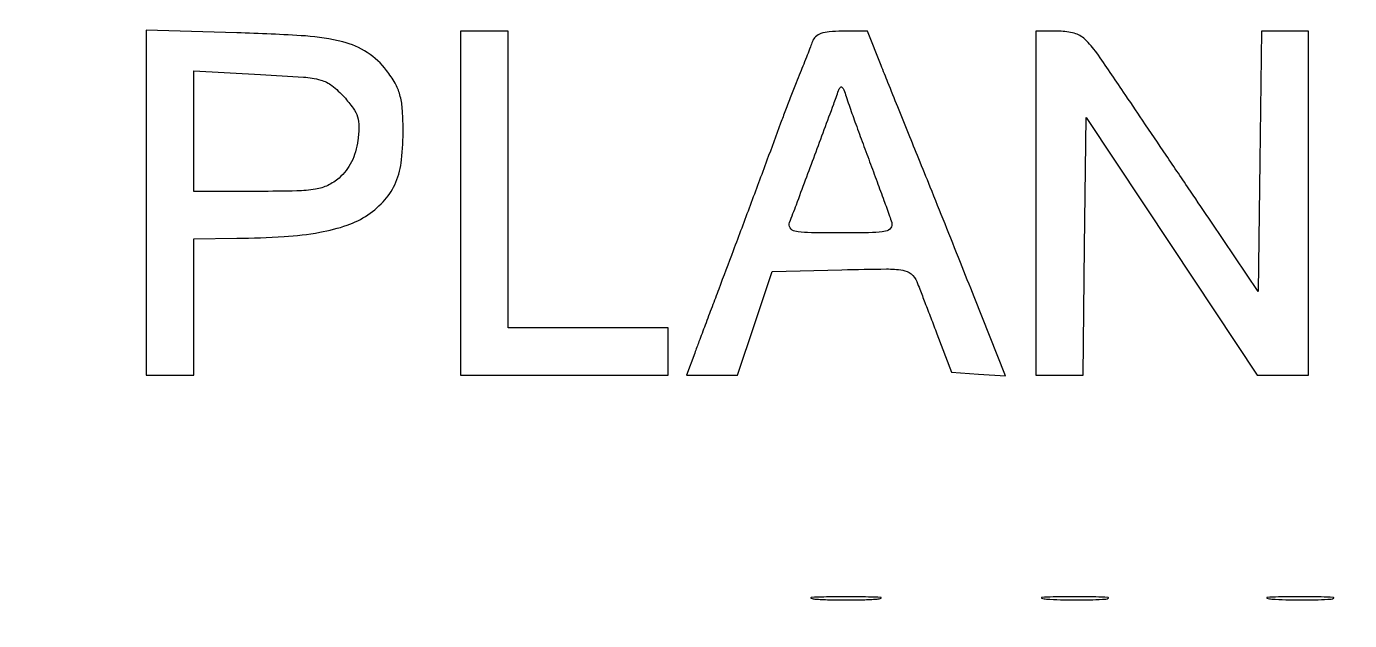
# Model space of a CAD drawing. Extents: x 23 to 255, y 40 to 184.
# Drawn here: x 84.92 to 103.8, y 175.77 to 184.24 of the extents above; entities that cross this region are included whole.
import ezdxf

# ---------------------------------------------------------------- set-up
doc = ezdxf.new("R2010")
doc.units = 0
doc.header["$MEASUREMENT"] = 0

msp = doc.modelspace()

# ---------------------------------------------------------------- linework, layer by layer
msp.add_lwpolyline([(207.919475, 175.632891, 0.000007), (191.762556, 175.634099, 0.00002), (173.0434, 175.634494, 0.000013), (151.49745, 175.633531), (95.9364, 175.6296), (95.9364, 167.4234), (95.9364, 159.2172)], format="xyb")
for points in [[(86.6304, 181.728393), (86.6304, 179.2674), (86.9688, 179.2674), (87.3072, 179.2674), (87.3072, 180.2403), (87.3072, 181.2132), (87.92055, 181.220339, 0.012846), (88.595479, 181.245545, 0.028506), (89.106343, 181.307153, 0.037629), (89.496646, 181.407743, 0.068177), (89.791094, 181.55495, 0.061784), (90.035158, 181.770378, 0.083985), (90.190089, 182.019345, 0.069685), (90.272104, 182.340638, 0.030057), (90.294544, 182.782958, 0.016696), (90.282089, 183.073793, 0.050147), (90.24725, 183.269245, 0.060389), (90.17847, 183.433187, 0.033446), (90.058508, 183.614409, 0.08534), (89.782977, 183.870541, 0.083246), (89.435412, 184.022657, 0.045571), (88.899246, 184.106633, 0.00887), (87.92055, 184.152216), (86.6304, 184.189386)], [(96.132755, 184.02615, -0.006968), (96.104598, 183.949614, -0.002127), (96.059898, 183.83461, -0.002129), (96.008734, 183.706222, -0.002325), (95.957943, 183.582, 0.004118), (95.899983, 183.438779, 0.001819), (95.825644, 183.248623, 0.0018), (95.748312, 183.046508, 0.002422), (95.679832, 182.8629, -0.000814), (95.484322, 182.333504, -0.000456), (95.245031, 181.690589, -0.000456), (95.002332, 181.042143, -0.000749), (94.795706, 180.4941, 0.000346), (94.701223, 180.244109, 0.000303), (94.602799, 179.982667, 0.000305), (94.514181, 179.746398, 0.000911), (94.453961, 179.58465), (94.336506, 179.2674), (94.701276, 179.2674), (95.066046, 179.2674), (95.313495, 180.00765), (95.560944, 180.7479), (96.55296, 180.77174, -0.003112), (97.189378, 180.783071, -0.042161), (97.421035, 180.766201, -0.133472), (97.542151, 180.711773, -0.126485), (97.622037, 180.60254, -0.002517), (97.664558, 180.494446, -0.000527), (97.737878, 180.304672, -0.000553), (97.82248, 180.084286, -0.000523), (97.908178, 179.8596), (98.117258, 179.3097), (98.501569, 179.28415), (98.88588, 179.2586), (98.440519, 180.38395, 0.00065), (98.244806, 180.876609, 0.000465), (98.024639, 181.427241, 0.00047), (97.813877, 181.951507, 0.001008), (97.650158, 182.3553, -0.000527), (97.503972, 182.714858, -0.000444), (97.35, 183.095682, -0.000448), (97.21016, 183.44334, -0.001248), (97.112812, 183.68775), (96.920465, 184.1742), (96.552677, 184.1742, 0.020546), (96.372731, 184.166802, 0.064284), (96.254527, 184.141538, 0.10203), (96.178539, 184.095749, 0.122239)], [(99.3204, 181.7208), (99.3204, 179.2674), (99.65715, 179.2674), (99.9939, 179.2674), (100.0167, 181.105916), (100.0395, 182.944431), (101.259157, 181.105916), (102.478813, 179.2674), (102.845407, 179.2674), (103.212, 179.2674), (103.212, 181.7208), (103.212, 184.1742), (102.875219, 184.1742), (102.538437, 184.1742), (102.515669, 182.318962), (102.4929, 180.463723), (101.824485, 181.451812, -0.000124), (101.526054, 181.893206, -0.00008), (101.180751, 182.404374, -0.000081), (100.843425, 182.90408, -0.000152), (100.571674, 183.30705, 0.004135), (100.188308, 183.865876, 0.051103), (100.020044, 184.060978, 0.124082), (99.868458, 184.145791, 0.065897), (99.653839, 184.1742), (99.3204, 184.1742)], [(89.45288, 183.236513, -0.026545), (89.581109, 183.076884, -0.079474), (89.643692, 182.952156, -0.081382), (89.663466, 182.815822, -0.028748), (89.648461, 182.618382, -0.036484), (89.614208, 182.454682, -0.045807), (89.55807, 182.31027, -0.048599), (89.479983, 182.18556, -0.051015), (89.380414, 182.080482, -0.06513), (89.221449, 181.976268, -0.071544), (89.04595, 181.92056, -0.035912), (88.778755, 181.895712, -0.005234), (88.233082, 181.89), (87.3072, 181.89), (87.3072, 182.748674), (87.3072, 183.607348), (88.25895, 183.557287, -0.004426), (88.873548, 183.519502, -0.048092), (89.118117, 183.478436, -0.09976), (89.279527, 183.398197, -0.045225)], [(96.949423, 182.313, -0.001085), (97.055748, 182.026799, -0.001371), (97.152775, 181.761646, -0.001083), (97.233068, 181.538839, -0.011092), (97.264042, 181.44585, -0.241158), (97.250425, 181.368353, -0.183189), (97.176254, 181.321724, -0.045545), (96.991118, 181.301681, -0.004203), (96.529416, 181.2978, -0.00402), (96.063865, 181.301543, -0.046552), (95.882677, 181.321392, -0.203693), (95.814498, 181.368442, -0.238894), (95.807054, 181.44585, 0.004118), (95.903948, 181.699501, 0.000292), (96.167884, 182.409147, 0.000223), (96.436816, 183.134513, 0.005996), (96.505898, 183.3282, -0.080196), (96.529699, 183.372751, -0.416845), (96.554586, 183.376009, -0.136965), (96.581785, 183.339393, -0.016554), (96.614974, 183.2436, 0.009599), (96.655678, 183.120615, 0.00155), (96.740247, 182.882993, 0.001711), (96.841658, 182.603821, 0.001503)], [(96.16905, 176.074829, 0.01099), (96.371252, 176.065144, 0.006471), (96.6132, 176.062012, 0.006471), (96.855148, 176.065144, 0.01099), (97.05735, 176.074829, 0.067956), (97.111546, 176.086129, 0.813012), (97.110093, 176.096774, 0.014551), (96.931687, 176.104047, 0.002911), (96.6132, 176.105901, 0.002911), (96.294713, 176.104047, 0.014551), (96.116307, 176.096774, 0.813012), (96.114854, 176.086129, 0.067956)], [(99.471286, 176.074731, 0.010684), (99.671443, 176.065065, 0.00684), (99.90418, 176.061991, 0.006873), (100.132358, 176.065236, 0.012749), (100.317286, 176.075131, 0.11419), (100.353138, 176.086472, 0.736116), (100.350577, 176.097311, 0.014373), (100.174057, 176.10453, 0.003152), (99.8703, 176.106301, 0.003015), (99.567264, 176.104331, 0.016608), (99.404115, 176.096862, 0.841704), (99.403126, 176.086208, 0.048634)], [(102.686086, 176.074731, 0.010684), (102.886243, 176.065065, 0.00684), (103.11898, 176.061991, 0.006873), (103.347158, 176.065236, 0.012749), (103.532086, 176.075131, 0.11419), (103.567938, 176.086472, 0.736116), (103.565377, 176.097311, 0.014373), (103.388857, 176.10453, 0.003152), (103.0851, 176.106301, 0.003015), (102.782064, 176.104331, 0.016608), (102.618915, 176.096862, 0.841704), (102.617926, 176.086208, 0.048634)]]:
    msp.add_lwpolyline(points, format="xyb", close=True)
msp.add_lwpolyline([(91.1142, 181.7208), (91.1142, 179.2674), (92.5947, 179.2674), (94.0752, 179.2674), (94.0752, 179.6058), (94.0752, 179.9442), (92.9331, 179.9442), (91.791, 179.9442), (91.791, 182.0592), (91.791, 184.1742), (91.4526, 184.1742), (91.1142, 184.1742)], close=True)

doc.saveas('drawing.dxf')
